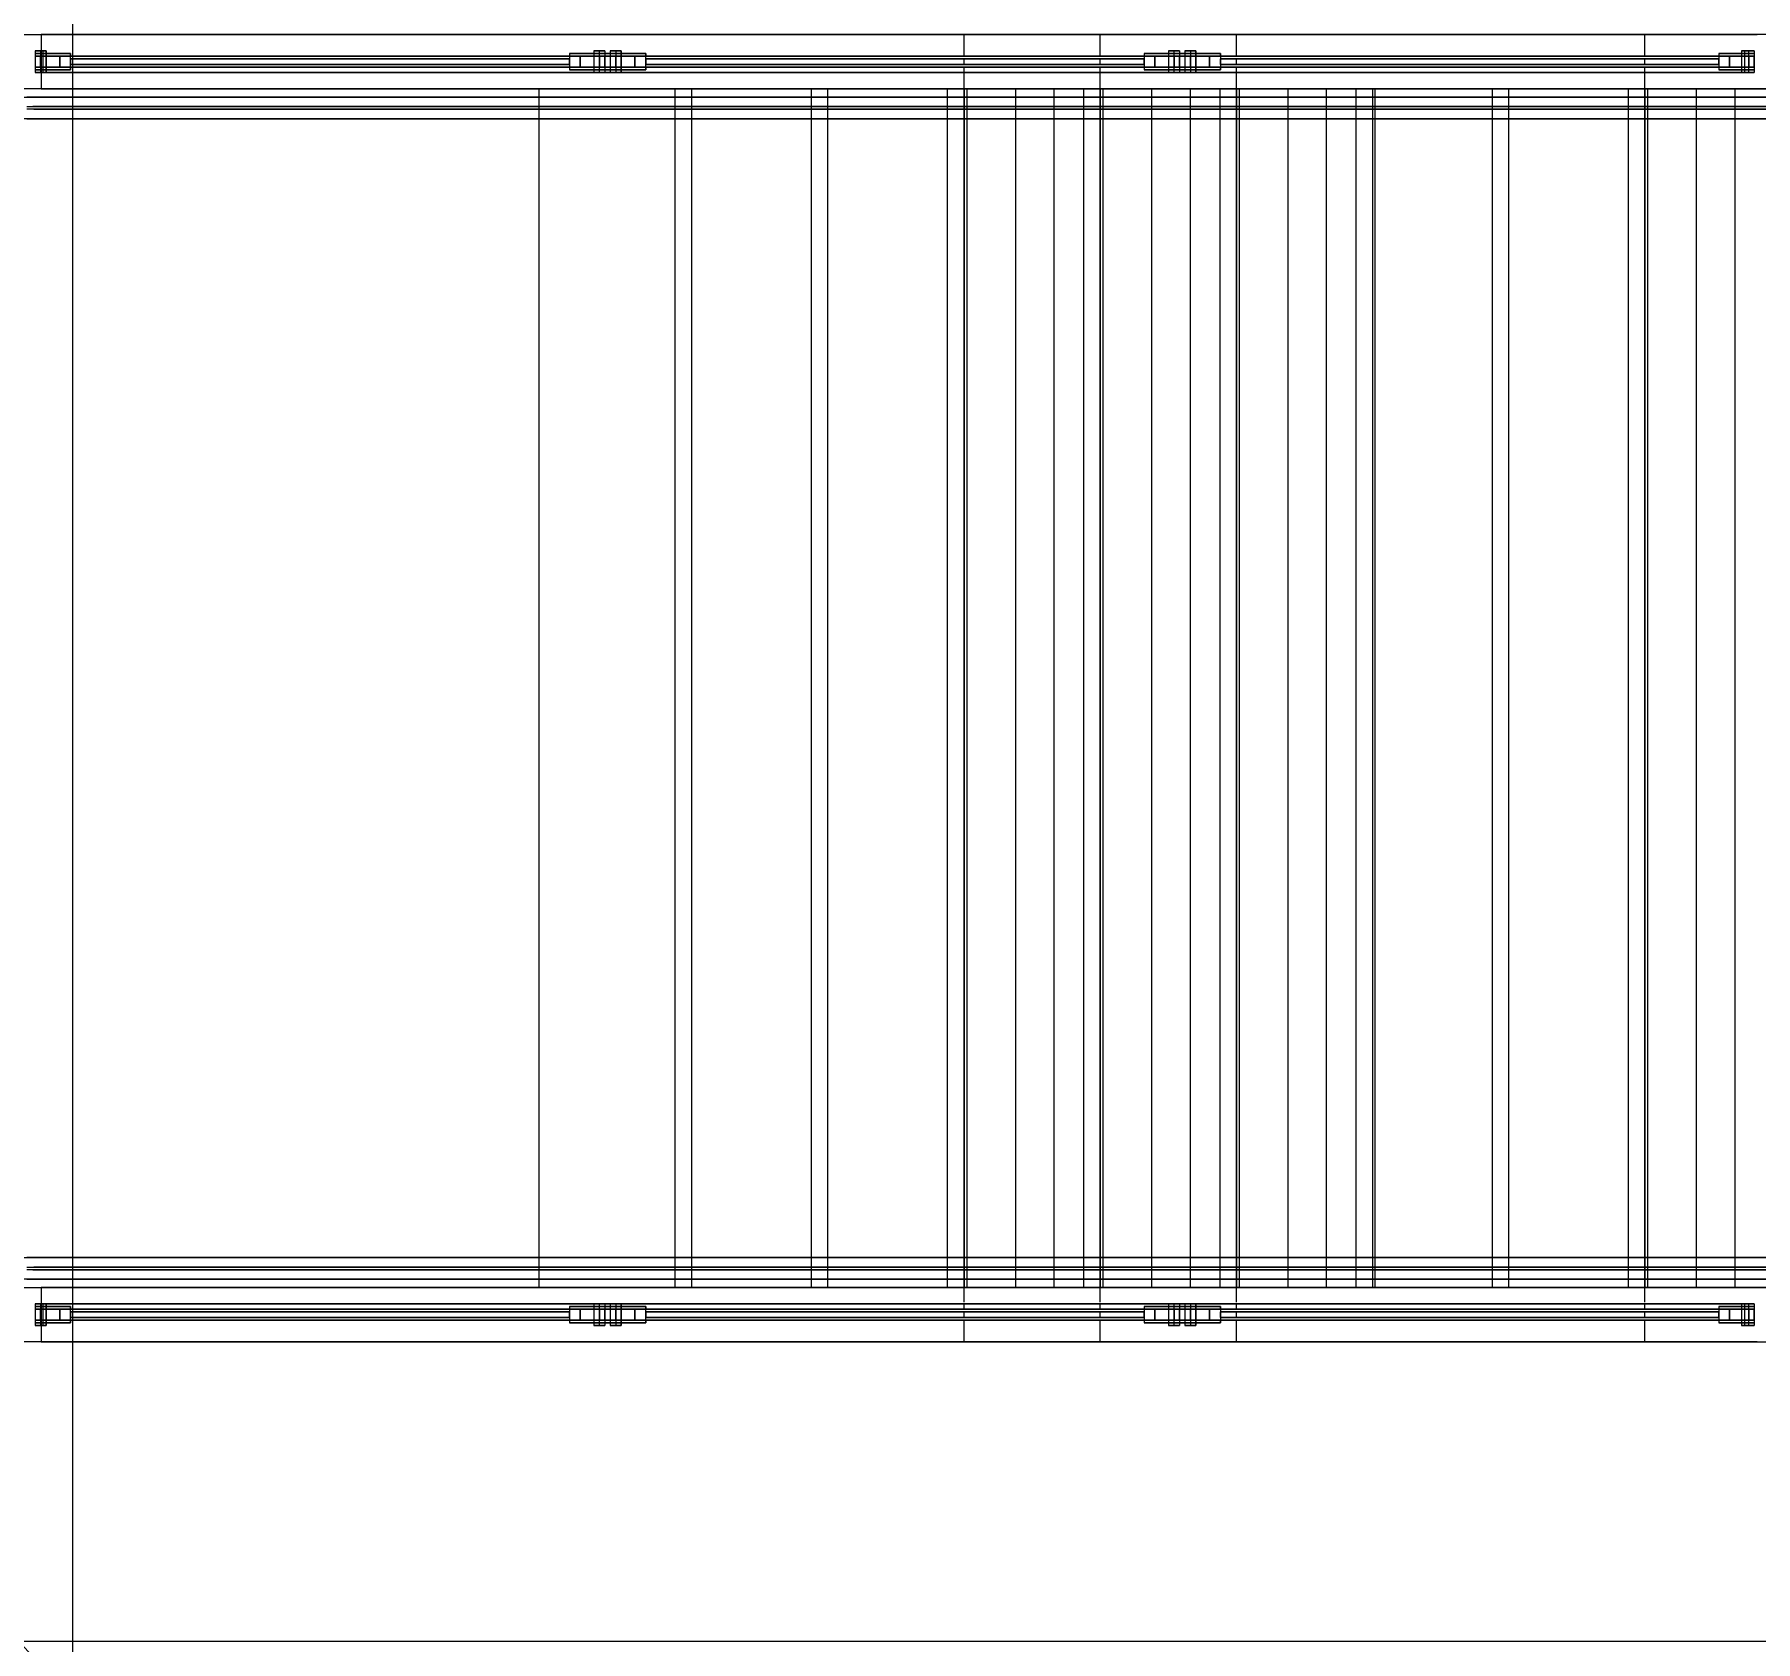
# Model space of a CAD drawing. Header units: millimetres. Extents: x 35540 to 832230, y -10956 to 416550.
# Drawn here: x 145560 to 148720, y 33857 to 36807 of the extents above; entities that cross this region are included whole.
import ezdxf

# ---------------------------------------------------------------- set-up
doc = ezdxf.new("R2010")
doc.units = ezdxf.units.MM
for name, color, linetype, lineweight in [('A-ANNO-DIMS', 211, 'Continuous', 5), ('A-ANNO-DIMS-500', 211, 'Continuous', 5), ('A-FLOR', 192, 'Continuous', 5), ('A-GENM', 13, 'Continuous', 5)]:
    doc.layers.add(name, color=color, linetype=linetype, lineweight=lineweight)
doc.styles.add('Arial', font='arial.ttf', dxfattribs={"width": 0.7, "height": 737.649701})
doc.dimstyles.new('Linear_-_1_5mm_Arial', dxfattribs={"dimscale": 304.8, "dimtxt": 750, "dimasz": 1.64042, "dimexe": 1.64042, "dimexo": 0.0625, "dimgap": 0.82021, "dimtad": 1, "dimdec": 0, "dimzin": 0, "dimdsep": 46, "dimtxsty": 'Arial', "dimblk1": 'OBLIQUE', "dimblk2": 'OBLIQUE', "dimsah": 1, "dimcen": 0.09, "dimadec": 0, "dimazin": 0, "dimtfac": 1, "dimtdec": 4, "dimtix": 1, "dimtmove": 0, "dimatfit": 3, "dimfxl": 1.64042, "dimfxlon": 1, "dimtvp": 1, "dimtolj": 1, "dimtzin": 0, "dimarcsym": 2})

# ---------------------------------------------------------------- blocks, each defined once
blk = doc.blocks.new('DLN_G_F STAIR RAILING - DLN_G_F STAIR RAILING-12831828-1_F U_F_A_')
at = {"layer": 'A-GENM'}
for p, q in [((-87.5, 10474.9), (-87.5, 7197.5)), ((-82.5, 7196.1), (-82.5, 10473.4)), ((-105, 7180.3), (-105, 10457.7)), ((-105, 10457.7), (-105, 7184.6)), ((-87.5, 7184.6), (-87.5, 10457.7)), ((-82.5, 10457.7), (-82.5, 7184.6)), ((-65, 7184.6), (-65, 10457.7)), ((-65, 10457.7), (-65, 7180.3)), ((-50, 10377.4), (-50, 7211.4)), ((50, 7211.4), (50, 10377.4)), ((-50, 7195.2), (-50, 10361.3)), ((-20, 10356), (-20, 10346)), ((-20, 10333), (-20, 10356)), ((-20, 10356), (20, 10356)), ((-20, 10333), (-20, 10356)), ((-20, 10356), (-20, 10333)), ((-20, 10346), (-20, 10338.1)), ((20, 10346), (-20, 10346)), ((-20, 10338.1), (-20, 10333)), ((-20, 10338.1), (20, 10338.1)), ((-20, 10333), (20, 10333)), ((-20, 9331), (-20, 10333)), ((-20, 10333), (-20, 9331)), ((-15, 10356), (-15, 10333)), ((-15, 10333), (-15, 10356)), ((-15, 10356), (-15, 10333)), ((-15, 10333), (-15, 10356)), ((-15, 10333), (-15, 10291)), ((-15, 10291), (-15, 10333)), ((-15, 10333), (-15, 10291)), ((-15, 10291), (-15, 10333)), ((-10, 10356), (-10, 10333)), ((-10, 10333), (-10, 10356)), ((-10, 10356), (-10, 10333)), ((-10, 10333), (-10, 10356)), ((10, 10356), (-10, 10356)), ((-10, 10346), (10, 10346)), ((-10, 10333), (-10, 10311)), ((-10, 10311), (-10, 10333)), ((-10, 10333), (-10, 10311)), ((-10, 10311), (-10, 10333)), ((10, 10356), (10, 10333)), ((10, 10333), (10, 10356)), ((10, 10356), (10, 10333)), ((10, 10333), (10, 10356)), ((10, 10333), (10, 10311)), ((10, 10311), (10, 10333)), ((10, 10333), (10, 10311)), ((10, 10311), (10, 10333)), ((15, 10356), (15, 10333)), ((15, 10333), (15, 10356)), ((15, 10356), (15, 10333)), ((15, 10333), (15, 10356)), ((15, 10333), (15, 10291)), ((15, 10291), (15, 10333)), ((15, 10333), (15, 10291)), ((15, 10291), (15, 10333)), ((20, 10356), (20, 10333)), ((20, 10346), (20, 10356)), ((20, 10338.1), (20, 10346)), ((20, 10333), (20, 10338.1)), ((50, 10361.3), (50, 7195.2)), ((-10, 10311), (-10, 10291)), ((-10, 10291), (-10, 10311)), ((-10, 10311), (-10, 10291)), ((-10, 10291), (-10, 10311)), ((-10, 10311), (-10, 10291)), ((-10, 9356), (-10, 10311)), ((10, 10311), (-10, 10311)), ((-10, 10311), (10, 10311)), ((10, 10311), (10, 10291)), ((10, 10291), (10, 10311)), ((10, 10311), (10, 10291)), ((10, 10291), (10, 10311)), ((10, 10311), (10, 9356)), ((10, 10291), (10, 10311)), ((-15, 10291), (-10, 10291)), ((-15, 10291), (-10, 10291)), ((-15, 10291), (-10, 10291)), ((-15, 10291), (-10, 10291)), ((-10, 10291), (-10, 9376)), ((-10, 10291), (-10, 9376)), ((-10, 9376), (-10, 10291)), ((-10, 10291), (10, 10291)), ((-5, 9376), (-5, 10291)), ((-5, 10291), (-5, 9376)), ((-5, 10291), (5, 10291)), ((-5, 10291), (5, 10291)), ((5, 10291), (-5, 10291)), ((5, 9376), (5, 10291)), ((5, 10291), (5, 9376)), ((10, 10291), (15, 10291)), ((10, 10291), (15, 10291)), ((10, 10291), (15, 10291)), ((10, 10291), (15, 10291)), ((10, 9376), (10, 10291)), ((10, 10291), (10, 9376)), ((10, 9376), (10, 10291)), ((-15, 9376), (-15, 9331)), ((-15, 9331), (-15, 9376)), ((-15, 9376), (-15, 9331)), ((-15, 9331), (-15, 9376)), ((-10, 9376), (-15, 9376)), ((-15, 9376), (-10, 9376)), ((-10, 9376), (-15, 9376)), ((-15, 9376), (-10, 9376)), ((-10, 9376), (-10, 9356)), ((-10, 9356), (-10, 9376)), ((-10, 9376), (-10, 9356)), ((-10, 9356), (-10, 9376)), ((-10, 9376), (-10, 9356)), ((-10, 9376), (10, 9376)), ((-10, 9356), (-10, 9331)), ((-10, 9331), (-10, 9356)), ((-10, 9356), (-10, 9331)), ((-10, 9331), (-10, 9356)), ((10, 9356), (-10, 9356)), ((-10, 9356), (10, 9356)), ((5, 9376), (-5, 9376)), ((-5, 9376), (5, 9376)), ((-5, 9376), (5, 9376)), ((10, 9376), (10, 9356)), ((10, 9356), (10, 9376)), ((10, 9376), (10, 9356)), ((10, 9356), (10, 9376)), ((15, 9376), (10, 9376)), ((10, 9376), (15, 9376)), ((15, 9376), (10, 9376)), ((10, 9376), (15, 9376)), ((10, 9356), (10, 9376)), ((10, 9356), (10, 9331)), ((10, 9331), (10, 9356)), ((10, 9356), (10, 9331)), ((10, 9331), (10, 9356)), ((15, 9376), (15, 9331)), ((15, 9331), (15, 9376)), ((15, 9376), (15, 9331)), ((15, 9331), (15, 9376)), ((-20, 9311), (-20, 9331)), ((-20, 9331), (-20, 9321)), ((20, 9331), (-20, 9331)), ((-20, 9331), (20, 9331)), ((-20, 9311), (-20, 9331)), ((-20, 9331), (-20, 9311)), ((-15, 9331), (-15, 9311)), ((-15, 9311), (-15, 9331)), ((-15, 9331), (-15, 9311)), ((-15, 9311), (-15, 9331)), ((-10, 9331), (-10, 9311)), ((-10, 9311), (-10, 9331)), ((-10, 9331), (-10, 9311)), ((-10, 9311), (-10, 9331)), ((10, 9331), (10, 9311)), ((10, 9311), (10, 9331)), ((10, 9331), (10, 9311)), ((10, 9311), (10, 9331)), ((15, 9331), (15, 9311)), ((15, 9311), (15, 9331)), ((15, 9331), (15, 9311)), ((15, 9311), (15, 9331)), ((20, 9321), (20, 9331)), ((20, 9331), (20, 9311)), ((-20, 9321), (-20, 9311)), ((-20, 9321), (20, 9321)), ((-20, 9311), (20, 9311)), ((-20, 9301), (-20, 9311)), ((-20, 9311), (-20, 9301)), ((-20, 9301), (-20, 9291)), ((-20, 9281), (-20, 9301)), ((-20, 9301), (20, 9301)), ((-20, 9281), (-20, 9301)), ((-20, 9301), (-20, 9281)), ((-20, 9291), (-20, 9281)), ((20, 9291), (-20, 9291)), ((-15, 9311), (-15, 9301)), ((-15, 9301), (-15, 9311)), ((-15, 9311), (-15, 9301)), ((-15, 9301), (-15, 9311)), ((-15, 9301), (-15, 9281)), ((-15, 9281), (-15, 9301)), ((-15, 9301), (-15, 9281)), ((-15, 9281), (-15, 9301)), ((10, 9321), (-10, 9321)), ((-10, 9311), (-10, 9301)), ((-10, 9301), (-10, 9311)), ((-10, 9311), (-10, 9301)), ((-10, 9301), (-10, 9311)), ((-10, 9311), (10, 9311)), ((-10, 9301), (-10, 9281)), ((-10, 9281), (-10, 9301)), ((-10, 9301), (-10, 9281)), ((-10, 9281), (-10, 9301)), ((10, 9301), (-10, 9301)), ((-10, 9291), (10, 9291)), ((10, 9311), (10, 9301)), ((10, 9301), (10, 9311)), ((10, 9311), (10, 9301)), ((10, 9301), (10, 9311)), ((10, 9301), (10, 9281)), ((10, 9281), (10, 9301)), ((10, 9301), (10, 9281)), ((10, 9281), (10, 9301)), ((15, 9311), (15, 9301)), ((15, 9301), (15, 9311)), ((15, 9311), (15, 9301)), ((15, 9301), (15, 9311)), ((15, 9301), (15, 9281)), ((15, 9281), (15, 9301)), ((15, 9301), (15, 9281)), ((15, 9281), (15, 9301)), ((20, 9311), (20, 9321)), ((20, 9301), (20, 9281)), ((20, 9291), (20, 9301)), ((20, 9281), (20, 9291)), ((-20, 9281), (20, 9281)), ((-20, 9281), (20, 9281)), ((-20, 8276), (-20, 9281)), ((-20, 9281), (-20, 8276)), ((-15, 9281), (-15, 9236)), ((-15, 9236), (-15, 9281)), ((-15, 9281), (-15, 9236)), ((-15, 9236), (-15, 9281)), ((-10, 9281), (-10, 9256)), ((-10, 9256), (-10, 9281)), ((-10, 9281), (-10, 9256)), ((-10, 9256), (-10, 9281)), ((10, 9281), (10, 9256)), ((10, 9256), (10, 9281)), ((10, 9281), (10, 9256)), ((10, 9256), (10, 9281)), ((15, 9281), (15, 9236)), ((15, 9236), (15, 9281)), ((15, 9281), (15, 9236)), ((15, 9236), (15, 9281)), ((-15, 9236), (-10, 9236)), ((-15, 9236), (-10, 9236)), ((-15, 9236), (-10, 9236)), ((-15, 9236), (-10, 9236)), ((-10, 9256), (-10, 9236)), ((-10, 9236), (-10, 9256)), ((-10, 9256), (-10, 9236)), ((-10, 9236), (-10, 9256)), ((-10, 9256), (-10, 9236)), ((-10, 8301), (-10, 9256)), ((10, 9256), (-10, 9256)), ((-10, 9256), (10, 9256)), ((-10, 8321), (-10, 9236)), ((-10, 9236), (-10, 8321)), ((-10, 9236), (-10, 8321)), ((-10, 9236), (10, 9236)), ((-5, 8321), (-5, 9236)), ((-5, 9236), (-5, 8321)), ((-5, 9236), (5, 9236)), ((-5, 9236), (5, 9236)), ((5, 9236), (-5, 9236)), ((5, 8321), (5, 9236)), ((5, 9236), (5, 8321)), ((10, 9256), (10, 9236)), ((10, 9236), (10, 9256)), ((10, 9256), (10, 9236)), ((10, 9236), (10, 9256)), ((10, 9256), (10, 8301)), ((10, 9236), (10, 9256)), ((10, 9236), (15, 9236)), ((10, 9236), (15, 9236)), ((10, 9236), (15, 9236)), ((10, 9236), (15, 9236)), ((10, 8321), (10, 9236)), ((10, 8321), (10, 9236)), ((10, 9236), (10, 8321)), ((-15, 8321), (-15, 8276)), ((-15, 8276), (-15, 8321)), ((-15, 8321), (-15, 8276)), ((-15, 8276), (-15, 8321)), ((-10, 8321), (-15, 8321)), ((-15, 8321), (-10, 8321)), ((-10, 8321), (-15, 8321)), ((-15, 8321), (-10, 8321)), ((-10, 8321), (-10, 8301)), ((-10, 8301), (-10, 8321)), ((-10, 8321), (-10, 8301)), ((-10, 8301), (-10, 8321)), ((-10, 8321), (-10, 8301)), ((10, 8321), (-10, 8321)), ((5, 8321), (-5, 8321)), ((-5, 8321), (5, 8321)), ((-5, 8321), (5, 8321)), ((10, 8321), (10, 8301)), ((10, 8301), (10, 8321)), ((10, 8321), (10, 8301)), ((10, 8301), (10, 8321)), ((15, 8321), (10, 8321)), ((10, 8321), (15, 8321)), ((15, 8321), (10, 8321)), ((10, 8321), (15, 8321)), ((10, 8301), (10, 8321)), ((15, 8321), (15, 8276)), ((15, 8276), (15, 8321)), ((15, 8321), (15, 8276)), ((15, 8276), (15, 8321)), ((-10, 8301), (-10, 8276)), ((-10, 8276), (-10, 8301)), ((-10, 8301), (-10, 8276)), ((-10, 8276), (-10, 8301)), ((10, 8301), (-10, 8301)), ((-10, 8301), (10, 8301)), ((10, 8301), (10, 8276)), ((10, 8276), (10, 8301)), ((10, 8301), (10, 8276)), ((10, 8276), (10, 8301)), ((-20, 8256), (-20, 8276)), ((-20, 8276), (-20, 8266)), ((20, 8276), (-20, 8276)), ((-20, 8276), (20, 8276)), ((-20, 8256), (-20, 8276)), ((-20, 8276), (-20, 8256)), ((-20, 8266), (-20, 8256)), ((-20, 8266), (20, 8266)), ((-20, 8256), (20, 8256)), ((-20, 8246), (-20, 8256)), ((-20, 8256), (-20, 8246)), ((-15, 8276), (-15, 8256)), ((-15, 8256), (-15, 8276)), ((-15, 8276), (-15, 8256)), ((-15, 8256), (-15, 8276)), ((-15, 8256), (-15, 8246)), ((-15, 8246), (-15, 8256)), ((-15, 8256), (-15, 8246)), ((-15, 8246), (-15, 8256)), ((-10, 8276), (-10, 8256)), ((-10, 8256), (-10, 8276)), ((-10, 8276), (-10, 8256)), ((-10, 8256), (-10, 8276)), ((10, 8266), (-10, 8266)), ((-10, 8256), (-10, 8246)), ((-10, 8246), (-10, 8256)), ((-10, 8256), (-10, 8246)), ((-10, 8246), (-10, 8256)), ((-10, 8256), (10, 8256)), ((10, 8276), (10, 8256)), ((10, 8256), (10, 8276)), ((10, 8276), (10, 8256)), ((10, 8256), (10, 8276)), ((10, 8256), (10, 8246)), ((10, 8246), (10, 8256)), ((10, 8256), (10, 8246)), ((10, 8246), (10, 8256)), ((15, 8276), (15, 8256)), ((15, 8256), (15, 8276)), ((15, 8276), (15, 8256)), ((15, 8256), (15, 8276)), ((15, 8256), (15, 8246)), ((15, 8246), (15, 8256)), ((15, 8256), (15, 8246)), ((15, 8246), (15, 8256)), ((20, 8266), (20, 8276)), ((20, 8276), (20, 8256)), ((20, 8256), (20, 8266)), ((-20, 8246), (-20, 8236)), ((-20, 8226), (-20, 8246)), ((-20, 8246), (20, 8246)), ((-20, 8226), (-20, 8246)), ((-20, 8246), (-20, 8226)), ((-20, 8236), (-20, 8226)), ((20, 8236), (-20, 8236)), ((-20, 8226), (20, 8226)), ((-20, 8226), (20, 8226)), ((-20, 7220.2), (-20, 8226)), ((-20, 8226), (-20, 7220.2)), ((-15, 8246), (-15, 8226)), ((-15, 8226), (-15, 8246)), ((-15, 8246), (-15, 8226)), ((-15, 8226), (-15, 8246)), ((-15, 8226), (-15, 8181)), ((-15, 8181), (-15, 8226)), ((-15, 8226), (-15, 8181)), ((-15, 8181), (-15, 8226)), ((-10, 8246), (-10, 8226)), ((-10, 8226), (-10, 8246)), ((-10, 8246), (-10, 8226)), ((-10, 8226), (-10, 8246)), ((10, 8246), (-10, 8246)), ((-10, 8236), (10, 8236)), ((-10, 8226), (-10, 8201)), ((-10, 8201), (-10, 8226)), ((-10, 8226), (-10, 8201)), ((-10, 8201), (-10, 8226)), ((10, 8246), (10, 8226)), ((10, 8226), (10, 8246)), ((10, 8246), (10, 8226)), ((10, 8226), (10, 8246)), ((10, 8226), (10, 8201)), ((10, 8201), (10, 8226)), ((10, 8226), (10, 8201)), ((10, 8201), (10, 8226)), ((15, 8246), (15, 8226)), ((15, 8226), (15, 8246)), ((15, 8246), (15, 8226)), ((15, 8226), (15, 8246)), ((15, 8226), (15, 8181)), ((15, 8181), (15, 8226)), ((15, 8226), (15, 8181)), ((15, 8181), (15, 8226)), ((20, 8246), (20, 8226)), ((20, 8236), (20, 8246)), ((20, 8226), (20, 8236)), ((-10, 8201), (-10, 8181)), ((-10, 8181), (-10, 8201)), ((-10, 8201), (-10, 8181)), ((-10, 8181), (-10, 8201)), ((-10, 8201), (-10, 8181)), ((-10, 7245.2), (-10, 8201)), ((10, 8201), (-10, 8201)), ((-10, 8201), (10, 8201)), ((10, 8201), (10, 8181)), ((10, 8181), (10, 8201)), ((10, 8201), (10, 8181)), ((10, 8181), (10, 8201)), ((10, 8201), (10, 7245.2)), ((10, 8181), (10, 8201)), ((-15, 8181), (-10, 8181)), ((-15, 8181), (-10, 8181)), ((-15, 8181), (-10, 8181)), ((-15, 8181), (-10, 8181)), ((-10, 8181), (-10, 7265.2)), ((-10, 7265.2), (-10, 8181)), ((-10, 8181), (-10, 7265.2)), ((-10, 8181), (10, 8181)), ((-5, 7265.2), (-5, 8181)), ((-5, 8181), (-5, 7265.2)), ((-5, 8181), (5, 8181)), ((-5, 8181), (5, 8181)), ((5, 8181), (-5, 8181)), ((5, 7265.2), (5, 8181)), ((5, 8181), (5, 7265.2)), ((10, 8181), (15, 8181)), ((10, 8181), (15, 8181)), ((10, 8181), (15, 8181)), ((10, 8181), (15, 8181)), ((10, 7265.2), (10, 8181)), ((10, 8181), (10, 7265.2)), ((10, 7265.2), (10, 8181)), ((-15, 7265.2), (-15, 7220.2)), ((-15, 7220.2), (-15, 7265.2)), ((-15, 7265.2), (-15, 7220.2)), ((-15, 7220.2), (-15, 7265.2)), ((-10, 7265.2), (-15, 7265.2)), ((-15, 7265.2), (-10, 7265.2)), ((-10, 7265.2), (-15, 7265.2)), ((-15, 7265.2), (-10, 7265.2)), ((-10, 7265.2), (-10, 7245.2)), ((-10, 7245.2), (-10, 7265.2)), ((-10, 7265.2), (-10, 7245.2)), ((-10, 7245.2), (-10, 7265.2)), ((-10, 7265.2), (-10, 7245.2)), ((10, 7265.2), (-10, 7265.2)), ((-10, 7245.2), (-10, 7220.2)), ((-10, 7220.2), (-10, 7245.2)), ((-10, 7245.2), (-10, 7220.2)), ((-10, 7220.2), (-10, 7245.2)), ((10, 7245.2), (-10, 7245.2)), ((-10, 7245.2), (10, 7245.2)), ((5, 7265.2), (-5, 7265.2)), ((-5, 7265.2), (5, 7265.2)), ((-5, 7265.2), (5, 7265.2)), ((10, 7265.2), (10, 7245.2)), ((10, 7245.2), (10, 7265.2)), ((10, 7265.2), (10, 7245.2)), ((10, 7245.2), (10, 7265.2)), ((15, 7265.2), (10, 7265.2)), ((10, 7265.2), (15, 7265.2)), ((15, 7265.2), (10, 7265.2)), ((10, 7265.2), (15, 7265.2)), ((10, 7245.2), (10, 7265.2)), ((10, 7245.2), (10, 7220.2)), ((10, 7220.2), (10, 7245.2)), ((10, 7245.2), (10, 7220.2)), ((10, 7220.2), (10, 7245.2)), ((15, 7265.2), (15, 7220.2)), ((15, 7220.2), (15, 7265.2)), ((15, 7265.2), (15, 7220.2)), ((15, 7220.2), (15, 7265.2)), ((-50, 6044.1), (-50, 7211.4)), ((-50, 7211.4), (50, 7211.4)), ((-20, 7211.4), (-20, 7220.2)), ((-20, 7220.2), (-20, 7214.4)), ((20, 7220.2), (-20, 7220.2)), ((-20, 7220.2), (20, 7220.2)), ((-20, 7200.2), (-20, 7220.2)), ((-20, 7220.2), (-20, 7200.2)), ((-20, 7214.4), (-20, 7210.2)), ((-20, 7214.4), (20, 7214.4)), ((-20, 7200.2), (-20, 7211.4)), ((20, 7211.4), (-20, 7211.4)), ((-20, 7210.2), (-20, 7200.2)), ((-20, 7210.2), (20, 7210.2)), ((-15, 7220.2), (-15, 7200.2)), ((-15, 7200.2), (-15, 7220.2)), ((-15, 7220.2), (-15, 7200.2)), ((-15, 7200.2), (-15, 7220.2)), ((-10, 7220.2), (-10, 7200.2)), ((-10, 7200.2), (-10, 7220.2)), ((-10, 7220.2), (-10, 7200.2)), ((-10, 7200.2), (-10, 7220.2)), ((10, 7210.2), (-10, 7210.2)), ((10, 7220.2), (10, 7200.2)), ((10, 7200.2), (10, 7220.2)), ((10, 7220.2), (10, 7200.2)), ((10, 7200.2), (10, 7220.2)), ((15, 7220.2), (15, 7200.2)), ((15, 7200.2), (15, 7220.2)), ((15, 7220.2), (15, 7200.2)), ((15, 7200.2), (15, 7220.2)), ((20, 7214.4), (20, 7220.2)), ((20, 7220.2), (20, 7211.4)), ((20, 7210.2), (20, 7214.4)), ((20, 7211.4), (20, 7200.2)), ((20, 7200.2), (20, 7210.2)), ((50, 7211.4), (50, 6044.1)), ((-20, 7200.2), (20, 7200.2)), ((-10, 7200.2), (10, 7200.2))]:
    blk.add_line(p, q, dxfattribs=at)
blk = doc.blocks.new('DLN_G_F STAIR RAILING - DLN_G_F STAIR RAILING-14971087-1_F U_F_A_')
at = {"layer": 'A-GENM'}
for p, q in [((-50, -7211.4), (-50, -6044.1)), ((50, -6044.1), (50, -7211.4)), ((-105, -10457.7), (-105, -7180.3)), ((-105, -7184.6), (-105, -10457.7)), ((-87.5, -10457.7), (-87.5, -7184.6)), ((-87.5, -7197.5), (-87.5, -10474.9)), ((-82.5, -7184.6), (-82.5, -10457.7)), ((-82.5, -10473.4), (-82.5, -7196.1)), ((-65, -7180.3), (-65, -10457.7)), ((-65, -10457.7), (-65, -7184.6)), ((-50, -10361.3), (-50, -7195.2)), ((-20, -7211.4), (-20, -7200.2)), ((-20, -7200.2), (-20, -7210.2)), ((20, -7200.2), (-20, -7200.2)), ((-20, -7220.2), (-20, -7200.2)), ((-20, -7200.2), (-20, -7220.2)), ((-15, -7220.2), (-15, -7200.2)), ((-15, -7200.2), (-15, -7220.2)), ((-15, -7220.2), (-15, -7200.2)), ((-15, -7200.2), (-15, -7220.2)), ((-10, -7220.2), (-10, -7200.2)), ((-10, -7200.2), (-10, -7220.2)), ((-10, -7220.2), (-10, -7200.2)), ((-10, -7200.2), (-10, -7220.2)), ((10, -7200.2), (-10, -7200.2)), ((10, -7220.2), (10, -7200.2)), ((10, -7200.2), (10, -7220.2)), ((10, -7220.2), (10, -7200.2)), ((10, -7200.2), (10, -7220.2)), ((15, -7220.2), (15, -7200.2)), ((15, -7200.2), (15, -7220.2)), ((15, -7220.2), (15, -7200.2)), ((15, -7200.2), (15, -7220.2)), ((20, -7210.2), (20, -7200.2)), ((20, -7200.2), (20, -7211.4)), ((50, -7195.2), (50, -10361.3)), ((-50, -7211.4), (-50, -10377.4)), ((50, -7211.4), (-50, -7211.4)), ((-20, -7210.2), (-20, -7214.4)), ((20, -7210.2), (-20, -7210.2)), ((-20, -7220.2), (-20, -7211.4)), ((-20, -7211.4), (20, -7211.4)), ((-20, -7214.4), (-20, -7220.2)), ((20, -7214.4), (-20, -7214.4)), ((-20, -7220.2), (20, -7220.2)), ((20, -7220.2), (-20, -7220.2)), ((-20, -8226), (-20, -7220.2)), ((-20, -7220.2), (-20, -8226)), ((-15, -7265.2), (-15, -7220.2)), ((-15, -7220.2), (-15, -7265.2)), ((-15, -7265.2), (-15, -7220.2)), ((-15, -7220.2), (-15, -7265.2)), ((-10, -7210.2), (10, -7210.2)), ((-10, -7245.2), (-10, -7220.2)), ((-10, -7220.2), (-10, -7245.2)), ((-10, -7245.2), (-10, -7220.2)), ((-10, -7220.2), (-10, -7245.2)), ((10, -7245.2), (10, -7220.2)), ((10, -7220.2), (10, -7245.2)), ((10, -7245.2), (10, -7220.2)), ((10, -7220.2), (10, -7245.2)), ((15, -7265.2), (15, -7220.2)), ((15, -7220.2), (15, -7265.2)), ((15, -7265.2), (15, -7220.2)), ((15, -7220.2), (15, -7265.2)), ((20, -7214.4), (20, -7210.2)), ((20, -7211.4), (20, -7220.2)), ((20, -7220.2), (20, -7214.4)), ((50, -10377.4), (50, -7211.4)), ((-15, -7265.2), (-10, -7265.2)), ((-10, -7265.2), (-15, -7265.2)), ((-15, -7265.2), (-10, -7265.2)), ((-10, -7265.2), (-15, -7265.2)), ((-10, -7265.2), (-10, -7245.2)), ((-10, -7245.2), (-10, -7265.2)), ((-10, -7265.2), (-10, -7245.2)), ((-10, -7245.2), (-10, -7265.2)), ((-10, -8201), (-10, -7245.2)), ((-10, -7245.2), (-10, -7265.2)), ((-10, -7245.2), (10, -7245.2)), ((10, -7245.2), (-10, -7245.2)), ((-10, -7265.2), (-10, -8181)), ((-10, -8181), (-10, -7265.2)), ((-10, -7265.2), (-10, -8181)), ((-10, -7265.2), (10, -7265.2)), ((-5, -7265.2), (-5, -8181)), ((-5, -8181), (-5, -7265.2)), ((-5, -7265.2), (5, -7265.2)), ((5, -7265.2), (-5, -7265.2)), ((5, -7265.2), (-5, -7265.2)), ((5, -7265.2), (5, -8181)), ((5, -8181), (5, -7265.2)), ((10, -7265.2), (10, -7245.2)), ((10, -7245.2), (10, -7265.2)), ((10, -7265.2), (10, -7245.2)), ((10, -7245.2), (10, -7265.2)), ((10, -7265.2), (10, -7245.2)), ((10, -7245.2), (10, -8201)), ((10, -7265.2), (15, -7265.2)), ((15, -7265.2), (10, -7265.2)), ((10, -7265.2), (15, -7265.2)), ((15, -7265.2), (10, -7265.2)), ((10, -8181), (10, -7265.2)), ((10, -8181), (10, -7265.2)), ((10, -7265.2), (10, -8181)), ((-15, -8226), (-15, -8181)), ((-15, -8181), (-15, -8226)), ((-15, -8226), (-15, -8181)), ((-15, -8181), (-15, -8226)), ((-10, -8181), (-15, -8181)), ((-10, -8181), (-15, -8181)), ((-10, -8181), (-15, -8181)), ((-10, -8181), (-15, -8181)), ((-10, -8201), (-10, -8181)), ((-10, -8181), (-10, -8201)), ((-10, -8201), (-10, -8181)), ((-10, -8181), (-10, -8201)), ((-10, -8181), (-10, -8201)), ((10, -8181), (-10, -8181)), ((5, -8181), (-5, -8181)), ((5, -8181), (-5, -8181)), ((-5, -8181), (5, -8181)), ((10, -8201), (10, -8181)), ((10, -8181), (10, -8201)), ((10, -8201), (10, -8181)), ((10, -8181), (10, -8201)), ((15, -8181), (10, -8181)), ((15, -8181), (10, -8181)), ((15, -8181), (10, -8181)), ((15, -8181), (10, -8181)), ((10, -8201), (10, -8181)), ((15, -8226), (15, -8181)), ((15, -8181), (15, -8226)), ((15, -8226), (15, -8181)), ((15, -8181), (15, -8226)), ((-10, -8226), (-10, -8201)), ((-10, -8201), (-10, -8226)), ((-10, -8226), (-10, -8201)), ((-10, -8201), (-10, -8226)), ((-10, -8201), (10, -8201)), ((10, -8201), (-10, -8201)), ((10, -8226), (10, -8201)), ((10, -8201), (10, -8226)), ((10, -8226), (10, -8201)), ((10, -8201), (10, -8226)), ((-20, -8246), (-20, -8226)), ((-20, -8226), (-20, -8236)), ((20, -8226), (-20, -8226)), ((20, -8226), (-20, -8226)), ((-20, -8246), (-20, -8226)), ((-20, -8226), (-20, -8246)), ((-20, -8236), (-20, -8246)), ((-20, -8236), (20, -8236)), ((20, -8246), (-20, -8246)), ((-20, -8256), (-20, -8246)), ((-20, -8246), (-20, -8256)), ((-15, -8246), (-15, -8226)), ((-15, -8226), (-15, -8246)), ((-15, -8246), (-15, -8226)), ((-15, -8226), (-15, -8246)), ((-15, -8256), (-15, -8246)), ((-15, -8246), (-15, -8256)), ((-15, -8256), (-15, -8246)), ((-15, -8246), (-15, -8256)), ((-10, -8246), (-10, -8226)), ((-10, -8226), (-10, -8246)), ((-10, -8246), (-10, -8226)), ((-10, -8226), (-10, -8246)), ((10, -8236), (-10, -8236)), ((-10, -8256), (-10, -8246)), ((-10, -8246), (-10, -8256)), ((-10, -8256), (-10, -8246)), ((-10, -8246), (-10, -8256)), ((-10, -8246), (10, -8246)), ((10, -8246), (10, -8226)), ((10, -8226), (10, -8246)), ((10, -8246), (10, -8226)), ((10, -8226), (10, -8246)), ((10, -8256), (10, -8246)), ((10, -8246), (10, -8256)), ((10, -8256), (10, -8246)), ((10, -8246), (10, -8256)), ((15, -8246), (15, -8226)), ((15, -8226), (15, -8246)), ((15, -8246), (15, -8226)), ((15, -8226), (15, -8246)), ((15, -8256), (15, -8246)), ((15, -8246), (15, -8256)), ((15, -8256), (15, -8246)), ((15, -8246), (15, -8256)), ((20, -8236), (20, -8226)), ((20, -8226), (20, -8246)), ((20, -8246), (20, -8236)), ((-20, -8276), (-20, -8256)), ((-20, -8256), (-20, -8266)), ((20, -8256), (-20, -8256)), ((-20, -8276), (-20, -8256)), ((-20, -8256), (-20, -8276)), ((-20, -8266), (-20, -8276)), ((20, -8266), (-20, -8266)), ((-20, -8276), (20, -8276)), ((20, -8276), (-20, -8276)), ((-20, -9281), (-20, -8276)), ((-20, -8276), (-20, -9281)), ((-15, -8276), (-15, -8256)), ((-15, -8256), (-15, -8276)), ((-15, -8276), (-15, -8256)), ((-15, -8256), (-15, -8276)), ((-15, -8321), (-15, -8276)), ((-15, -8276), (-15, -8321)), ((-15, -8321), (-15, -8276)), ((-15, -8276), (-15, -8321)), ((-10, -8276), (-10, -8256)), ((-10, -8256), (-10, -8276)), ((-10, -8276), (-10, -8256)), ((-10, -8256), (-10, -8276)), ((10, -8256), (-10, -8256)), ((-10, -8266), (10, -8266)), ((-10, -8301), (-10, -8276)), ((-10, -8276), (-10, -8301)), ((-10, -8301), (-10, -8276)), ((-10, -8276), (-10, -8301)), ((10, -8276), (10, -8256)), ((10, -8256), (10, -8276)), ((10, -8276), (10, -8256)), ((10, -8256), (10, -8276)), ((10, -8301), (10, -8276)), ((10, -8276), (10, -8301)), ((10, -8301), (10, -8276)), ((10, -8276), (10, -8301)), ((15, -8276), (15, -8256)), ((15, -8256), (15, -8276)), ((15, -8276), (15, -8256)), ((15, -8256), (15, -8276)), ((15, -8321), (15, -8276)), ((15, -8276), (15, -8321)), ((15, -8321), (15, -8276)), ((15, -8276), (15, -8321)), ((20, -8266), (20, -8256)), ((20, -8256), (20, -8276)), ((20, -8276), (20, -8266)), ((-10, -8321), (-10, -8301)), ((-10, -8301), (-10, -8321)), ((-10, -8321), (-10, -8301)), ((-10, -8301), (-10, -8321)), ((-10, -9256), (-10, -8301)), ((-10, -8301), (-10, -8321)), ((-10, -8301), (10, -8301)), ((10, -8301), (-10, -8301)), ((10, -8321), (10, -8301)), ((10, -8301), (10, -8321)), ((10, -8321), (10, -8301)), ((10, -8301), (10, -8321)), ((10, -8321), (10, -8301)), ((10, -8301), (10, -9256)), ((-15, -8321), (-10, -8321)), ((-10, -8321), (-15, -8321)), ((-15, -8321), (-10, -8321)), ((-10, -8321), (-15, -8321)), ((-10, -8321), (-10, -9236)), ((-10, -8321), (-10, -9236)), ((-10, -9236), (-10, -8321)), ((-10, -8321), (10, -8321)), ((-5, -8321), (-5, -9236)), ((-5, -9236), (-5, -8321)), ((-5, -8321), (5, -8321)), ((5, -8321), (-5, -8321)), ((5, -8321), (-5, -8321)), ((5, -8321), (5, -9236)), ((5, -9236), (5, -8321)), ((10, -8321), (15, -8321)), ((15, -8321), (10, -8321)), ((10, -8321), (15, -8321)), ((15, -8321), (10, -8321)), ((10, -9236), (10, -8321)), ((10, -8321), (10, -9236)), ((10, -9236), (10, -8321)), ((-15, -9281), (-15, -9236)), ((-15, -9236), (-15, -9281)), ((-15, -9281), (-15, -9236)), ((-15, -9236), (-15, -9281)), ((-10, -9236), (-15, -9236)), ((-10, -9236), (-15, -9236)), ((-10, -9236), (-15, -9236)), ((-10, -9236), (-15, -9236)), ((-10, -9256), (-10, -9236)), ((-10, -9236), (-10, -9256)), ((-10, -9256), (-10, -9236)), ((-10, -9236), (-10, -9256)), ((-10, -9236), (-10, -9256)), ((10, -9236), (-10, -9236)), ((-10, -9281), (-10, -9256)), ((-10, -9256), (-10, -9281)), ((-10, -9281), (-10, -9256)), ((-10, -9256), (-10, -9281)), ((-10, -9256), (10, -9256)), ((10, -9256), (-10, -9256)), ((5, -9236), (-5, -9236)), ((5, -9236), (-5, -9236)), ((-5, -9236), (5, -9236)), ((10, -9256), (10, -9236)), ((10, -9236), (10, -9256)), ((10, -9256), (10, -9236)), ((10, -9236), (10, -9256)), ((15, -9236), (10, -9236)), ((15, -9236), (10, -9236)), ((15, -9236), (10, -9236)), ((15, -9236), (10, -9236)), ((10, -9256), (10, -9236)), ((10, -9281), (10, -9256)), ((10, -9256), (10, -9281)), ((10, -9281), (10, -9256)), ((10, -9256), (10, -9281)), ((15, -9281), (15, -9236)), ((15, -9236), (15, -9281)), ((15, -9281), (15, -9236)), ((15, -9236), (15, -9281)), ((-20, -9301), (-20, -9281)), ((-20, -9281), (-20, -9291)), ((20, -9281), (-20, -9281)), ((20, -9281), (-20, -9281)), ((-20, -9301), (-20, -9281)), ((-20, -9281), (-20, -9301)), ((-15, -9301), (-15, -9281)), ((-15, -9281), (-15, -9301)), ((-15, -9301), (-15, -9281)), ((-15, -9281), (-15, -9301)), ((-10, -9301), (-10, -9281)), ((-10, -9281), (-10, -9301)), ((-10, -9301), (-10, -9281)), ((-10, -9281), (-10, -9301)), ((10, -9301), (10, -9281)), ((10, -9281), (10, -9301)), ((10, -9301), (10, -9281)), ((10, -9281), (10, -9301)), ((15, -9301), (15, -9281)), ((15, -9281), (15, -9301)), ((15, -9301), (15, -9281)), ((15, -9281), (15, -9301)), ((20, -9291), (20, -9281)), ((20, -9281), (20, -9301)), ((-20, -9291), (-20, -9301)), ((-20, -9291), (20, -9291)), ((20, -9301), (-20, -9301)), ((-20, -9311), (-20, -9301)), ((-20, -9301), (-20, -9311)), ((-20, -9331), (-20, -9311)), ((-20, -9311), (-20, -9321)), ((20, -9311), (-20, -9311)), ((-20, -9331), (-20, -9311)), ((-20, -9311), (-20, -9331)), ((-20, -9321), (-20, -9331)), ((20, -9321), (-20, -9321)), ((-15, -9311), (-15, -9301)), ((-15, -9301), (-15, -9311)), ((-15, -9311), (-15, -9301)), ((-15, -9301), (-15, -9311)), ((-15, -9331), (-15, -9311)), ((-15, -9311), (-15, -9331)), ((-15, -9331), (-15, -9311)), ((-15, -9311), (-15, -9331)), ((10, -9291), (-10, -9291)), ((-10, -9311), (-10, -9301)), ((-10, -9301), (-10, -9311)), ((-10, -9311), (-10, -9301)), ((-10, -9301), (-10, -9311)), ((-10, -9301), (10, -9301)), ((-10, -9331), (-10, -9311)), ((-10, -9311), (-10, -9331)), ((-10, -9331), (-10, -9311)), ((-10, -9311), (-10, -9331)), ((10, -9311), (-10, -9311)), ((-10, -9321), (10, -9321)), ((10, -9311), (10, -9301)), ((10, -9301), (10, -9311)), ((10, -9311), (10, -9301)), ((10, -9301), (10, -9311)), ((10, -9331), (10, -9311)), ((10, -9311), (10, -9331)), ((10, -9331), (10, -9311)), ((10, -9311), (10, -9331)), ((15, -9311), (15, -9301)), ((15, -9301), (15, -9311)), ((15, -9311), (15, -9301)), ((15, -9301), (15, -9311)), ((15, -9331), (15, -9311)), ((15, -9311), (15, -9331)), ((15, -9331), (15, -9311)), ((15, -9311), (15, -9331)), ((20, -9301), (20, -9291)), ((20, -9321), (20, -9311)), ((20, -9311), (20, -9331)), ((20, -9331), (20, -9321)), ((-20, -9331), (20, -9331)), ((20, -9331), (-20, -9331)), ((-20, -10333), (-20, -9331)), ((-20, -9331), (-20, -10333)), ((-15, -9376), (-15, -9331)), ((-15, -9331), (-15, -9376)), ((-15, -9376), (-15, -9331)), ((-15, -9331), (-15, -9376)), ((-10, -9356), (-10, -9331)), ((-10, -9331), (-10, -9356)), ((-10, -9356), (-10, -9331)), ((-10, -9331), (-10, -9356)), ((10, -9356), (10, -9331)), ((10, -9331), (10, -9356)), ((10, -9356), (10, -9331)), ((10, -9331), (10, -9356)), ((15, -9376), (15, -9331)), ((15, -9331), (15, -9376)), ((15, -9376), (15, -9331)), ((15, -9331), (15, -9376)), ((-15, -9376), (-10, -9376)), ((-10, -9376), (-15, -9376)), ((-15, -9376), (-10, -9376)), ((-10, -9376), (-15, -9376)), ((-10, -9376), (-10, -9356)), ((-10, -9356), (-10, -9376)), ((-10, -9376), (-10, -9356)), ((-10, -9356), (-10, -9376)), ((-10, -10311), (-10, -9356)), ((-10, -9356), (-10, -9376)), ((-10, -9356), (10, -9356)), ((10, -9356), (-10, -9356)), ((-10, -9376), (-10, -10291)), ((-10, -10291), (-10, -9376)), ((-10, -9376), (-10, -10291)), ((10, -9376), (-10, -9376)), ((-5, -9376), (-5, -10291)), ((-5, -10291), (-5, -9376)), ((-5, -9376), (5, -9376)), ((5, -9376), (-5, -9376)), ((5, -9376), (-5, -9376)), ((5, -9376), (5, -10291)), ((5, -10291), (5, -9376)), ((10, -9376), (10, -9356)), ((10, -9356), (10, -9376)), ((10, -9376), (10, -9356)), ((10, -9356), (10, -9376)), ((10, -9376), (10, -9356)), ((10, -9356), (10, -10311)), ((10, -9376), (15, -9376)), ((15, -9376), (10, -9376)), ((10, -9376), (15, -9376)), ((15, -9376), (10, -9376)), ((10, -10291), (10, -9376)), ((10, -10291), (10, -9376)), ((10, -9376), (10, -10291)), ((-15, -10333), (-15, -10291)), ((-15, -10291), (-15, -10333)), ((-15, -10333), (-15, -10291)), ((-15, -10291), (-15, -10333)), ((-10, -10291), (-15, -10291)), ((-10, -10291), (-15, -10291)), ((-10, -10291), (-15, -10291)), ((-10, -10291), (-15, -10291)), ((-10, -10311), (-10, -10291)), ((-10, -10291), (-10, -10311)), ((-10, -10311), (-10, -10291)), ((-10, -10291), (-10, -10311)), ((-10, -10291), (-10, -10311)), ((10, -10291), (-10, -10291)), ((5, -10291), (-5, -10291)), ((5, -10291), (-5, -10291)), ((-5, -10291), (5, -10291)), ((10, -10311), (10, -10291)), ((10, -10291), (10, -10311)), ((10, -10311), (10, -10291)), ((10, -10291), (10, -10311)), ((15, -10291), (10, -10291)), ((15, -10291), (10, -10291)), ((15, -10291), (10, -10291)), ((15, -10291), (10, -10291)), ((10, -10311), (10, -10291)), ((15, -10333), (15, -10291)), ((15, -10291), (15, -10333)), ((15, -10333), (15, -10291)), ((15, -10291), (15, -10333)), ((-10, -10333), (-10, -10311)), ((-10, -10311), (-10, -10333)), ((-10, -10333), (-10, -10311)), ((-10, -10311), (-10, -10333)), ((-10, -10311), (10, -10311)), ((10, -10311), (-10, -10311)), ((10, -10333), (10, -10311)), ((10, -10311), (10, -10333)), ((10, -10333), (10, -10311)), ((10, -10311), (10, -10333)), ((-20, -10356), (-20, -10333)), ((-20, -10333), (-20, -10338.1)), ((20, -10333), (-20, -10333)), ((-20, -10356), (-20, -10333)), ((-20, -10333), (-20, -10356)), ((-20, -10338.1), (-20, -10346)), ((20, -10338.1), (-20, -10338.1)), ((-20, -10346), (-20, -10356)), ((-20, -10346), (20, -10346)), ((20, -10356), (-20, -10356)), ((-15, -10356), (-15, -10333)), ((-15, -10333), (-15, -10356)), ((-15, -10356), (-15, -10333)), ((-15, -10333), (-15, -10356)), ((-10, -10356), (-10, -10333)), ((-10, -10333), (-10, -10356)), ((-10, -10356), (-10, -10333)), ((-10, -10333), (-10, -10356)), ((10, -10346), (-10, -10346)), ((-10, -10356), (10, -10356)), ((10, -10356), (10, -10333)), ((10, -10333), (10, -10356)), ((10, -10356), (10, -10333)), ((10, -10333), (10, -10356)), ((15, -10356), (15, -10333)), ((15, -10333), (15, -10356)), ((15, -10356), (15, -10333)), ((15, -10333), (15, -10356)), ((20, -10338.1), (20, -10333)), ((20, -10333), (20, -10356)), ((20, -10346), (20, -10338.1)), ((20, -10356), (20, -10346))]:
    blk.add_line(p, q, dxfattribs=at)
blk = doc.blocks.new('Floors 60 - Floors 30-14951495-1_F U_F_A_')
at = {"layer": 'A-FLOR'}
for p, q in [((73519.3, 36767.5), (73519.3, 36807.5)), ((73519.3, 36752.5), (73519.3, 36762.5)), ((73519.3, 36737.5), (73519.3, 36747.5)), ((73519.3, 36692.5), (73519.3, 36737.5)), ((73519.3, 36675), (73519.3, 36692.5)), ((73524.3, 36707.5), (73614.3, 36707.5)), ((73524.3, 36707.5), (73524.3, 36692.5)), ((73524.3, 36692.5), (73524.3, 36675)), ((73614.3, 36692.5), (73614.3, 36707.5)), ((73614.3, 36675), (73614.3, 36692.5)), ((73684.3, 36707.5), (73739.3, 36707.5)), ((73684.3, 36707.5), (73684.3, 36692.5)), ((73684.3, 36692.5), (73684.3, 36675)), ((73739.3, 36707.5), (73769.3, 36707.5)), ((73519.3, 36652.5), (73519.3, 36675)), ((73524.3, 36675), (73524.3, 36652.5)), ((73614.3, 36652.5), (73614.3, 36675)), ((73684.3, 36675), (73684.3, 36652.5)), ((73519.3, 34562.5), (73519.3, 36652.5)), ((73524.3, 36652.5), (73524.3, 34562.5)), ((73614.3, 34562.5), (73614.3, 36652.5)), ((73684.3, 36652.5), (73684.3, 34562.5)), ((73519.3, 34540), (73519.3, 34562.5)), ((73519.3, 34522.5), (73519.3, 34540)), ((73524.3, 34562.5), (73524.3, 34540)), ((73524.3, 34540), (73524.3, 34522.5)), ((73614.3, 34540), (73614.3, 34562.5)), ((73614.3, 34522.5), (73614.3, 34540)), ((73684.3, 34562.5), (73684.3, 34540)), ((73684.3, 34540), (73684.3, 34522.5)), ((73519.3, 34480.5), (73519.3, 34522.5)), ((73524.3, 34522.5), (73524.3, 34507.5)), ((73614.3, 34507.5), (73524.3, 34507.5)), ((73614.3, 34507.5), (73614.3, 34522.5)), ((73684.3, 34522.5), (73684.3, 34507.5)), ((73739.3, 34507.5), (73684.3, 34507.5)), ((73769.3, 34507.5), (73739.3, 34507.5)), ((73519.3, 34467.5), (73519.3, 34477.5)), ((73519.3, 34452.5), (73519.3, 34462.5)), ((73519.3, 34407.5), (73519.3, 34447.5))]:
    blk.add_line(p, q, dxfattribs=at)
blk = doc.blocks.new('Floors 61 - Floors 30-14951515-1_F U_F_A_')
at = {"layer": 'A-FLOR'}
for p, q in [((73769.3, 36767.5), (73769.3, 36807.5)), ((73769.3, 36752.5), (73769.3, 36762.5)), ((73769.3, 36737.5), (73769.3, 36747.5)), ((73769.3, 36692.5), (73769.3, 36737.5)), ((73769.3, 36675), (73769.3, 36692.5)), ((73774.3, 36707.5), (73864.3, 36707.5)), ((73774.3, 36707.5), (73774.3, 36692.5)), ((73774.3, 36692.5), (73774.3, 36675)), ((73864.3, 36692.5), (73864.3, 36707.5)), ((73864.3, 36675), (73864.3, 36692.5)), ((73934.3, 36707.5), (73989.3, 36707.5)), ((73934.3, 36707.5), (73934.3, 36692.5)), ((73934.3, 36692.5), (73934.3, 36675)), ((73989.3, 36707.5), (74019.3, 36707.5)), ((73769.3, 36652.5), (73769.3, 36675)), ((73774.3, 36675), (73774.3, 36652.5)), ((73864.3, 36652.5), (73864.3, 36675)), ((73934.3, 36675), (73934.3, 36652.5)), ((73769.3, 34562.5), (73769.3, 36652.5)), ((73774.3, 36652.5), (73774.3, 34562.5)), ((73864.3, 34562.5), (73864.3, 36652.5)), ((73934.3, 36652.5), (73934.3, 34562.5)), ((73769.3, 34540), (73769.3, 34562.5)), ((73769.3, 34522.5), (73769.3, 34540)), ((73774.3, 34562.5), (73774.3, 34540)), ((73774.3, 34540), (73774.3, 34522.5)), ((73864.3, 34540), (73864.3, 34562.5)), ((73864.3, 34522.5), (73864.3, 34540)), ((73934.3, 34562.5), (73934.3, 34540)), ((73934.3, 34540), (73934.3, 34522.5)), ((73769.3, 34480.5), (73769.3, 34522.5)), ((73774.3, 34522.5), (73774.3, 34507.5)), ((73864.3, 34507.5), (73774.3, 34507.5)), ((73864.3, 34507.5), (73864.3, 34522.5)), ((73934.3, 34522.5), (73934.3, 34507.5)), ((73989.3, 34507.5), (73934.3, 34507.5)), ((74019.3, 34507.5), (73989.3, 34507.5)), ((73769.3, 34467.5), (73769.3, 34477.5)), ((73769.3, 34452.5), (73769.3, 34462.5)), ((73769.3, 34407.5), (73769.3, 34447.5))]:
    blk.add_line(p, q, dxfattribs=at)
blk = doc.blocks.new('Floors 62 - Floors 30-14951535-1_F U_F_A_')
at = {"layer": 'A-FLOR'}
for p, q in [((74019.3, 36767.5), (74019.3, 36807.5)), ((74019.3, 36752.5), (74019.3, 36762.5)), ((74019.3, 36737.5), (74019.3, 36747.5)), ((74019.3, 36692.5), (74019.3, 36737.5)), ((74019.3, 36675), (74019.3, 36692.5)), ((74024.3, 36707.5), (74114.3, 36707.5)), ((74024.3, 36707.5), (74024.3, 36692.5)), ((74024.3, 36692.5), (74024.3, 36675)), ((74114.3, 36692.5), (74114.3, 36707.5)), ((74114.3, 36675), (74114.3, 36692.5)), ((74184.3, 36707.5), (74239.3, 36707.5)), ((74184.3, 36707.5), (74184.3, 36692.5)), ((74184.3, 36692.5), (74184.3, 36675)), ((74239.3, 36707.5), (74269.3, 36707.5)), ((74274.3, 36692.5), (74274.3, 36707.5)), ((74274.3, 36675), (74274.3, 36692.5)), ((74019.3, 36652.5), (74019.3, 36675)), ((74024.3, 36675), (74024.3, 36652.5)), ((74114.3, 36652.5), (74114.3, 36675)), ((74184.3, 36675), (74184.3, 36652.5)), ((74274.3, 36652.5), (74274.3, 36675)), ((74019.3, 34562.5), (74019.3, 36652.5)), ((74024.3, 36652.5), (74024.3, 34562.5)), ((74114.3, 34562.5), (74114.3, 36652.5)), ((74184.3, 36652.5), (74184.3, 34562.5)), ((74274.3, 34562.5), (74274.3, 36652.5)), ((74019.3, 34540), (74019.3, 34562.5)), ((74019.3, 34522.5), (74019.3, 34540)), ((74024.3, 34562.5), (74024.3, 34540)), ((74024.3, 34540), (74024.3, 34522.5)), ((74114.3, 34540), (74114.3, 34562.5)), ((74114.3, 34522.5), (74114.3, 34540)), ((74184.3, 34562.5), (74184.3, 34540)), ((74184.3, 34540), (74184.3, 34522.5)), ((74274.3, 34540), (74274.3, 34562.5)), ((74274.3, 34522.5), (74274.3, 34540)), ((74019.3, 34480.5), (74019.3, 34522.5)), ((74024.3, 34522.5), (74024.3, 34507.5)), ((74114.3, 34507.5), (74024.3, 34507.5)), ((74114.3, 34507.5), (74114.3, 34522.5)), ((74184.3, 34522.5), (74184.3, 34507.5)), ((74239.3, 34507.5), (74184.3, 34507.5)), ((74269.3, 34507.5), (74239.3, 34507.5)), ((74274.3, 34507.5), (74274.3, 34522.5)), ((74019.3, 34467.5), (74019.3, 34477.5)), ((74019.3, 34452.5), (74019.3, 34462.5)), ((74019.3, 34407.5), (74019.3, 34447.5))]:
    blk.add_line(p, q, dxfattribs=at)
blk = doc.blocks.new('Floors 65 - Floors 30-14951595-1_F U_F_A_')
at = {"layer": 'A-FLOR'}
for p, q in [((74769.3, 36767.5), (74769.3, 36807.5)), ((74769.3, 36752.5), (74769.3, 36762.5)), ((74769.3, 36737.5), (74769.3, 36747.5)), ((74769.3, 36692.5), (74769.3, 36737.5)), ((74769.3, 36675), (74769.3, 36692.5)), ((74774.3, 36707.5), (74864.3, 36707.5)), ((74774.3, 36707.5), (74774.3, 36692.5)), ((74774.3, 36692.5), (74774.3, 36675)), ((74864.3, 36692.5), (74864.3, 36707.5)), ((74864.3, 36675), (74864.3, 36692.5)), ((74934.3, 36707.5), (74989.3, 36707.5)), ((74934.3, 36707.5), (74934.3, 36692.5)), ((74934.3, 36692.5), (74934.3, 36675)), ((74989.3, 36707.5), (75019.3, 36707.5)), ((74769.3, 36652.5), (74769.3, 36675)), ((74774.3, 36675), (74774.3, 36652.5)), ((74864.3, 36652.5), (74864.3, 36675)), ((74934.3, 36675), (74934.3, 36652.5)), ((74769.3, 34562.5), (74769.3, 36652.5)), ((74774.3, 36652.5), (74774.3, 34562.5)), ((74864.3, 34562.5), (74864.3, 36652.5)), ((74934.3, 36652.5), (74934.3, 34562.5)), ((74769.3, 34540), (74769.3, 34562.5)), ((74769.3, 34522.5), (74769.3, 34540)), ((74774.3, 34562.5), (74774.3, 34540)), ((74774.3, 34540), (74774.3, 34522.5)), ((74864.3, 34540), (74864.3, 34562.5)), ((74864.3, 34522.5), (74864.3, 34540)), ((74934.3, 34562.5), (74934.3, 34540)), ((74934.3, 34540), (74934.3, 34522.5)), ((74769.3, 34480.5), (74769.3, 34522.5)), ((74774.3, 34522.5), (74774.3, 34507.5)), ((74864.3, 34507.5), (74774.3, 34507.5)), ((74864.3, 34507.5), (74864.3, 34522.5)), ((74934.3, 34522.5), (74934.3, 34507.5)), ((74989.3, 34507.5), (74934.3, 34507.5)), ((75019.3, 34507.5), (74989.3, 34507.5)), ((74769.3, 34467.5), (74769.3, 34477.5)), ((74769.3, 34452.5), (74769.3, 34462.5)), ((74769.3, 34407.5), (74769.3, 34447.5))]:
    blk.add_line(p, q, dxfattribs=at)
blk = doc.blocks.new('DIMBLOCK62-1_F U_F_A_')
at = {"layer": 'A-ANNO-DIMS-500'}
for p, q in [((145630.7, 37257.5), (145380.7, 37507.5)), ((145130.7, 37257.5), (146130.7, 37257.5)), ((145630.7, 37257.5), (145130.7, 37257.5)), ((145630.7, 33757.5), (145630.7, 37257.5)), ((145630.7, 37257.5), (145880.7, 37007.5)), ((145630.7, 33757.5), (145380.7, 34007.5)), ((145130.7, 33757.5), (146130.7, 33757.5)), ((145630.7, 33757.5), (145130.7, 33757.5)), ((145630.7, 33757.5), (145880.7, 33507.5))]:
    blk.add_line(p, q, dxfattribs=at)
at = {"layer": 'A-ANNO-DIMS-500', "color": 0, "insert": (144423.8, 34722.9), "char_height": 737.65, "width": 1883.077, "attachment_point": 1, "rotation": 90, "line_spacing_factor": 0.938532, "style": 'Arial'}
blk.add_mtext('3500', dxfattribs=at)
blk = doc.blocks.new('_Oblique')
at = {"color": 0, "linetype": 'ByBlock', "lineweight": -2}
blk.add_line((-0.5, -0.5), (0.5, 0.5), dxfattribs=at)

msp = doc.modelspace()

# ---------------------------------------------------------------- linework, layer by layer
at = {"layer": 'A-FLOR'}
for p, q in [((146487, 34507.5), (146487, 36707.5)), ((149017, 36707.5), (146487, 36707.5)), ((146737, 34507.5), (146737, 36707.5)), ((146767, 36707.5), (146767, 34507.5)), ((146987, 34507.5), (146987, 36707.5)), ((147017, 34507.5), (147017, 36707.5)), ((147237, 34507.5), (147237, 36707.5)), ((147267, 36707.5), (147267, 34507.5)), ((147487, 34507.5), (147487, 36707.5)), ((147517, 36707.5), (147517, 34507.5)), ((147737, 34507.5), (147737, 36707.5)), ((147767, 36707.5), (147767, 34507.5)), ((147987, 34507.5), (147987, 36707.5)), ((148017, 36707.5), (148017, 34507.5)), ((148237, 34507.5), (148237, 36707.5)), ((148267, 34507.5), (148267, 36707.5)), ((148487, 34507.5), (148487, 36707.5)), ((148517, 36707.5), (148517, 34507.5)), ((146487, 34507.5), (149017, 34507.5)), ((148939.6, 33857.5), (126537, 33857.5))]:
    msp.add_line(p, q, dxfattribs=at)

# ---------------------------------------------------------------- block references
for name in ['Floors 60 - Floors 30-14951495-1_F U_F_A_', 'Floors 61 - Floors 30-14951515-1_F U_F_A_', 'Floors 62 - Floors 30-14951535-1_F U_F_A_', 'Floors 65 - Floors 30-14951595-1_F U_F_A_']:
    msp.add_blockref(name, (73747.7, 0), dxfattribs=at)
at = {"layer": 'A-GENM'}
for name, p, rotation in [('DLN_G_F STAIR RAILING - DLN_G_F STAIR RAILING-14971087-1_F U_F_A_', (138361.6, 36757.5), 89.99999999999966), ('DLN_G_F STAIR RAILING - DLN_G_F STAIR RAILING-12831828-1_F U_F_A_', (138361.6, 34457.5), 270.0000000000002)]:
    msp.add_blockref(name, p, dxfattribs=dict(at, rotation=rotation))

# ---------------------------------------------------------------- dimensions: what is measured, and where the dimension line sits
at = {"layer": 'A-ANNO-DIMS'}
dim = msp.add_linear_dim(base=(145630.7, 37257.5), p1=(145130.7, 33757.5), p2=(145130.7, 37257.5), angle=90, dimstyle='Linear_-_1_5mm_Arial', override={"dimpost": '<>', "dimfxl": 3499.999996}, dxfattribs=at)
dim.commit()
dim.dimension.update_dxf_attribs({"geometry": 'DIMBLOCK62-1_F U_F_A_', "text_midpoint": (145003.8, 35507.5)})

doc.saveas('drawing.dxf')
